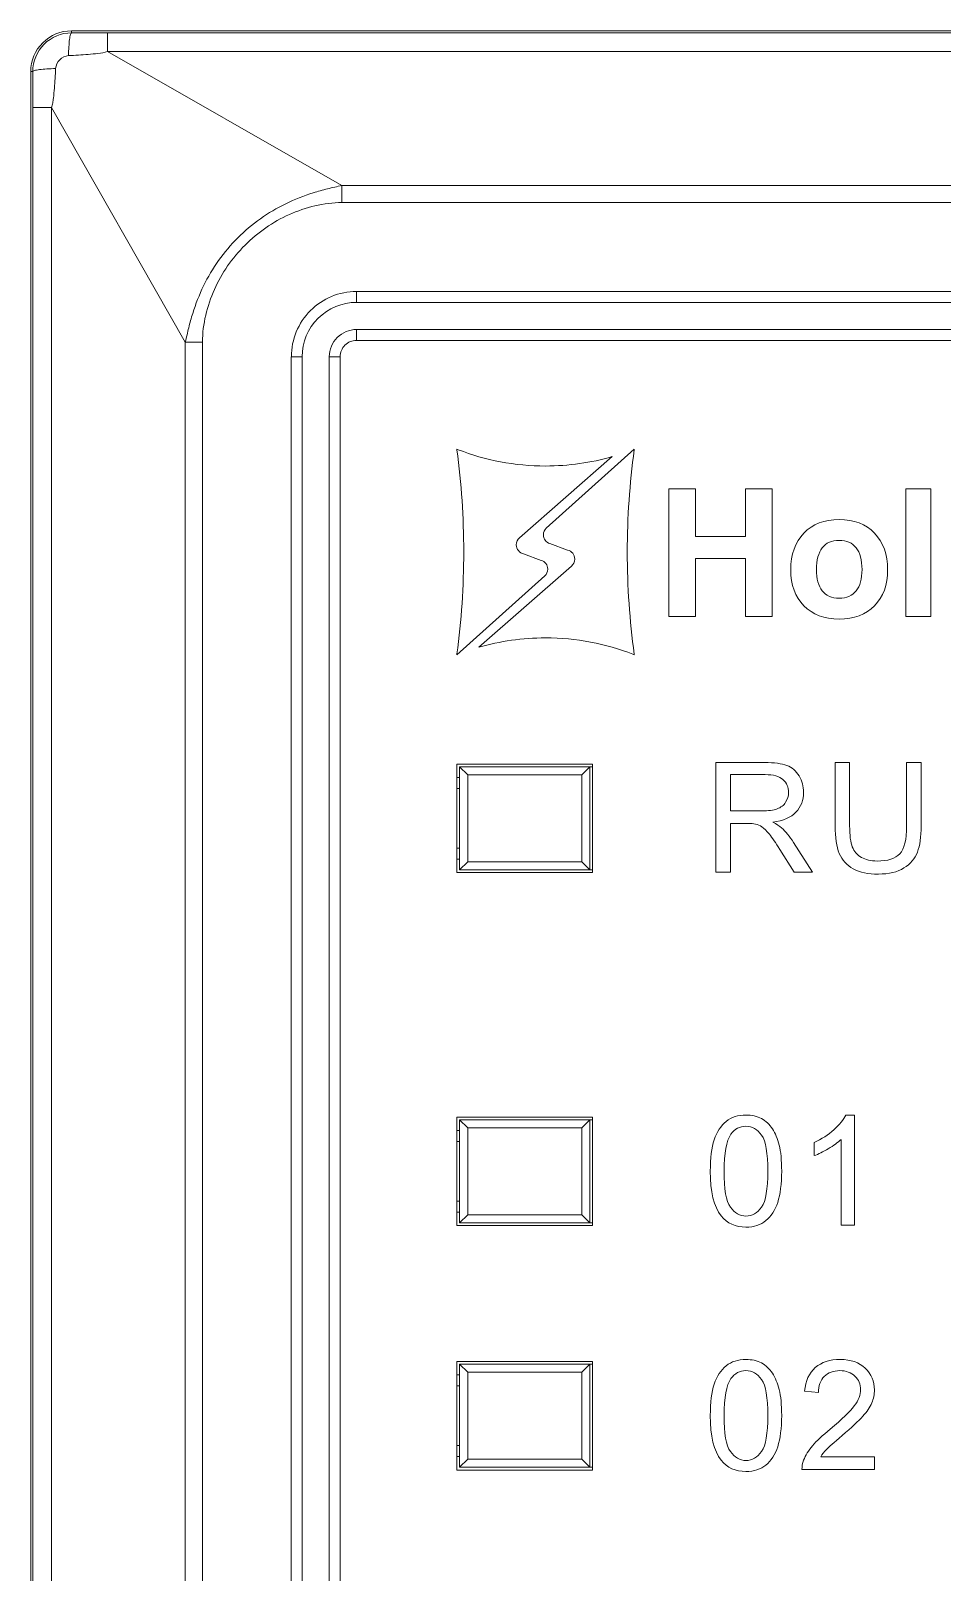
# Model space of a CAD drawing. Header units: millimetres. Extents: x 33157 to 59611, y -29750 to 1750.
# Drawn here: x 53865.92 to 53882.71, y -1910.46 to -1882.08 of the extents above; entities that cross this region are included whole.
import ezdxf

# ---------------------------------------------------------------- set-up
doc = ezdxf.new("R2010")
doc.units = ezdxf.units.MM
doc.layers.add('layer 1', color=7, linetype='Continuous', lineweight=18)

msp = doc.modelspace()

# ---------------------------------------------------------------- linework, layer by layer
at = {"layer": 'layer 1', "lineweight": 9}
for p, q in [((53866.666, -1882.082), (53866.666, -1882.119)), ((53867.331, -1882.12), (53867.331, -1882.462)), ((53865.916, -1882.832), (53865.916, -1981.332)), ((53865.954, -1883.496), (53865.954, -1883.496)), ((53865.954, -1883.496), (53865.954, -1980.668)), ((53866.296, -1883.496), (53866.296, -1883.496)), ((53866.296, -1883.496), (53866.296, -1980.668)), ((53871.647, -1884.928), (53871.647, -1885.244)), ((53871.916, -1886.882), (53871.916, -1887.082)), ((53871.916, -1887.582), (53871.916, -1887.782)), ((53868.763, -1887.813), (53868.763, -1976.351)), ((53869.079, -1887.813), (53869.079, -1976.351)), ((53870.716, -1888.082), (53870.716, -1888.082)), ((53870.716, -1888.082), (53870.716, -1976.082)), ((53870.916, -1888.082), (53870.916, -1888.082)), ((53870.916, -1888.082), (53870.916, -1976.082)), ((53871.416, -1888.082), (53871.416, -1976.082)), ((53871.616, -1888.082), (53871.616, -1976.082)), ((53873.766, -1895.582), (53873.766, -1897.582)), ((53873.816, -1895.632), (53873.816, -1897.532)), ((53873.966, -1895.782), (53873.966, -1897.382)), ((53876.066, -1895.782), (53876.066, -1897.382)), ((53876.216, -1895.632), (53876.216, -1897.532)), ((53876.266, -1895.582), (53876.266, -1897.582)), ((53873.766, -1902.082), (53873.766, -1904.082)), ((53873.816, -1902.132), (53873.816, -1904.032)), ((53873.966, -1902.282), (53873.966, -1903.882)), ((53876.066, -1902.282), (53876.066, -1903.882)), ((53876.216, -1902.132), (53876.216, -1904.032)), ((53876.266, -1902.082), (53876.266, -1904.082)), ((53873.766, -1906.582), (53873.766, -1908.582)), ((53876.266, -1906.582), (53876.266, -1908.582)), ((53873.816, -1906.632), (53873.816, -1908.532)), ((53873.966, -1906.782), (53873.966, -1908.382)), ((53876.066, -1906.782), (53876.066, -1908.382)), ((53876.216, -1906.632), (53876.216, -1908.532))]:
    msp.add_line(p, q, dxfattribs=at)
for points, knots in [([(53866.666, -1882.082), (53866.468, -1882.082), (53866.277, -1882.161), (53866.136, -1882.302), (53865.996, -1882.442), (53865.916, -1882.633), (53865.916, -1882.832)], [0, 0, 0, 0, 171142.81142, 171142.81142, 171142.81142, 342285.62284, 342285.62284, 342285.62284, 342285.62284]), ([(53866.666, -1882.119), (53866.477, -1882.119), (53866.296, -1882.194), (53866.162, -1882.328), (53866.028, -1882.461), (53865.953, -1882.643), (53865.953, -1882.832)], [0, 0, 0, 0, 171142.964622, 171142.964622, 171142.964622, 342285.929245, 342285.929245, 342285.929245, 342285.929245]), ([(53866.666, -1882.119), (53866.662, -1882.12), (53866.659, -1882.124), (53866.657, -1882.128), (53866.652, -1882.136), (53866.65, -1882.144), (53866.647, -1882.152), (53866.644, -1882.164), (53866.641, -1882.177), (53866.638, -1882.19), (53866.635, -1882.207), (53866.632, -1882.224), (53866.63, -1882.241), (53866.624, -1882.286), (53866.621, -1882.331), (53866.618, -1882.376), (53866.614, -1882.43), (53866.612, -1882.485), (53866.611, -1882.539)], [0, 0, 0, 0, 145296.669012, 145296.669012, 145296.669012, 290593.338023, 290593.338023, 290593.338023, 435890.007035, 435890.007035, 435890.007035, 581186.676047, 581186.676047, 581186.676047, 726483.345058, 726483.345058, 726483.345058, 871780.01407, 871780.01407, 871780.01407, 871780.01407]), ([(53866.611, -1882.539), (53866.671, -1882.536), (53866.731, -1882.533), (53866.792, -1882.529), (53866.852, -1882.525), (53866.912, -1882.521), (53866.973, -1882.517), (53867.033, -1882.512), (53867.093, -1882.506), (53867.153, -1882.499), (53867.214, -1882.492), (53867.274, -1882.483), (53867.331, -1882.462)], [0, 0, 0, 0, 151759.683845, 151759.683845, 151759.683845, 303519.367691, 303519.367691, 303519.367691, 455279.051536, 455279.051536, 455279.051536, 607038.735381, 607038.735381, 607038.735381, 607038.735381]), ([(53866.374, -1882.777), (53866.377, -1882.717), (53866.405, -1882.658), (53866.448, -1882.614), (53866.492, -1882.571), (53866.551, -1882.543), (53866.611, -1882.539)], [0, 0, 0, 0, 171144.805993, 171144.805993, 171144.805993, 342289.611985, 342289.611985, 342289.611985, 342289.611985]), ([(53865.953, -1882.832), (53865.954, -1882.828), (53865.958, -1882.825), (53865.962, -1882.822), (53865.971, -1882.818), (53865.978, -1882.815), (53865.986, -1882.813), (53865.999, -1882.809), (53866.012, -1882.806), (53866.024, -1882.804), (53866.041, -1882.801), (53866.058, -1882.798), (53866.075, -1882.796), (53866.12, -1882.79), (53866.165, -1882.786), (53866.21, -1882.783), (53866.265, -1882.78), (53866.319, -1882.778), (53866.374, -1882.777)], [0, 0, 0, 0, 145295.914017, 145295.914017, 145295.914017, 290591.828033, 290591.828033, 290591.828033, 435887.74205, 435887.74205, 435887.74205, 581183.656067, 581183.656067, 581183.656067, 726479.570084, 726479.570084, 726479.570084, 871775.4841, 871775.4841, 871775.4841, 871775.4841]), ([(53866.296, -1883.496), (53866.307, -1883.468), (53866.314, -1883.439), (53866.32, -1883.409), (53866.325, -1883.379), (53866.329, -1883.349), (53866.333, -1883.319), (53866.341, -1883.259), (53866.346, -1883.199), (53866.351, -1883.138), (53866.356, -1883.078), (53866.36, -1883.018), (53866.364, -1882.957), (53866.367, -1882.897), (53866.371, -1882.837), (53866.374, -1882.777)], [0, 0, 0, 0, 147691.473225, 147691.473225, 147691.473225, 295382.946449, 295382.946449, 295382.946449, 443074.419674, 443074.419674, 443074.419674, 590765.892898, 590765.892898, 590765.892898, 738457.366123, 738457.366123, 738457.366123, 738457.366123]), ([(53871.647, -1884.928), (53871.559, -1884.95), (53871.47, -1884.969), (53871.382, -1884.991), (53871.294, -1885.013), (53871.206, -1885.037), (53871.12, -1885.064), (53870.946, -1885.119), (53870.777, -1885.185), (53870.613, -1885.265), (53870.45, -1885.344), (53870.293, -1885.437), (53870.145, -1885.543), (53869.997, -1885.648), (53869.857, -1885.766), (53869.729, -1885.894), (53869.6, -1886.023), (53869.482, -1886.162), (53869.377, -1886.31), (53869.272, -1886.459), (53869.179, -1886.615), (53869.099, -1886.779), (53869.02, -1886.942), (53868.953, -1887.112), (53868.899, -1887.285), (53868.872, -1887.372), (53868.847, -1887.46), (53868.826, -1887.548), (53868.804, -1887.636), (53868.784, -1887.725), (53868.763, -1887.813)], [0, 0, 0, 0, 140138.910669, 140138.910669, 140138.910669, 280277.821337, 280277.821337, 280277.821337, 420416.732006, 420416.732006, 420416.732006, 560555.642675, 560555.642675, 560555.642675, 700694.553343, 700694.553343, 700694.553343, 840833.464012, 840833.464012, 840833.464012, 980972.374681, 980972.374681, 980972.374681, 1121111.285349, 1121111.285349, 1121111.285349, 1261250.196018, 1261250.196018, 1261250.196018, 1401389.106687, 1401389.106687, 1401389.106687, 1401389.106687]), ([(53871.647, -1885.244), (53871.481, -1885.244), (53871.315, -1885.267), (53871.152, -1885.304), (53870.99, -1885.342), (53870.832, -1885.396), (53870.68, -1885.464), (53870.377, -1885.6), (53870.099, -1885.793), (53869.863, -1886.028), (53869.627, -1886.264), (53869.434, -1886.543), (53869.299, -1886.846), (53869.231, -1886.998), (53869.177, -1887.156), (53869.139, -1887.318), (53869.101, -1887.48), (53869.079, -1887.647), (53869.079, -1887.813)], [0, 0, 0, 0, 145309.507181, 145309.507181, 145309.507181, 290619.014362, 290619.014362, 290619.014362, 435928.521543, 435928.521543, 435928.521543, 581238.028724, 581238.028724, 581238.028724, 726547.535905, 726547.535905, 726547.535905, 871857.043086, 871857.043086, 871857.043086, 871857.043086]), ([(53871.916, -1886.882), (53871.598, -1886.882), (53871.293, -1887.008), (53871.068, -1887.234), (53870.843, -1887.459), (53870.717, -1887.764), (53870.717, -1888.082)], [0, 0, 0, 0, 171165.911206, 171165.911206, 171165.911206, 342331.822412, 342331.822412, 342331.822412, 342331.822412]), ([(53871.916, -1887.082), (53871.651, -1887.082), (53871.397, -1887.187), (53871.209, -1887.375), (53871.022, -1887.562), (53870.916, -1887.817), (53870.916, -1888.082)], [0, 0, 0, 0, 171166.744028, 171166.744028, 171166.744028, 342333.488056, 342333.488056, 342333.488056, 342333.488056]), ([(53871.916, -1887.582), (53871.784, -1887.582), (53871.657, -1887.635), (53871.563, -1887.729), (53871.469, -1887.822), (53871.416, -1887.949), (53871.416, -1888.082)], [0, 0, 0, 0, 171168.826559, 171168.826559, 171168.826559, 342337.653118, 342337.653118, 342337.653118, 342337.653118]), ([(53871.916, -1887.782), (53871.837, -1887.782), (53871.761, -1887.814), (53871.704, -1887.87), (53871.648, -1887.926), (53871.616, -1888.002), (53871.616, -1888.082)], [0, 0, 0, 0, 171169.659533, 171169.659533, 171169.659533, 342339.319066, 342339.319066, 342339.319066, 342339.319066])]:
    msp.add_open_spline(points, degree=3, knots=knots, dxfattribs=at)
for points in [[(53899.866, -1882.082), (53899.866, -1882.082), (53866.666, -1882.082), (53866.666, -1882.082)], [(53866.666, -1882.119), (53866.888, -1882.119), (53867.109, -1882.12), (53867.331, -1882.12)], [(53867.331, -1882.12), (53867.331, -1882.12), (53899.202, -1882.12), (53899.202, -1882.12)], [(53867.331, -1882.462), (53867.331, -1882.462), (53899.202, -1882.462), (53899.202, -1882.462)], [(53867.331, -1882.462), (53867.331, -1882.462), (53871.647, -1884.928), (53871.647, -1884.928)], [(53865.953, -1882.832), (53865.953, -1882.832), (53865.916, -1882.832), (53865.916, -1882.832)], [(53865.954, -1883.496), (53865.954, -1883.275), (53865.954, -1883.053), (53865.953, -1882.832)], [(53865.954, -1883.496), (53865.954, -1883.496), (53866.296, -1883.496), (53866.296, -1883.496)], [(53866.296, -1883.496), (53866.296, -1883.496), (53868.763, -1887.813), (53868.763, -1887.813)], [(53894.886, -1884.928), (53894.886, -1884.928), (53871.647, -1884.928), (53871.647, -1884.928)], [(53894.886, -1885.244), (53894.886, -1885.244), (53871.647, -1885.244), (53871.647, -1885.244)], [(53871.916, -1886.882), (53871.916, -1886.882), (53894.616, -1886.882), (53894.616, -1886.882)], [(53871.916, -1887.082), (53871.916, -1887.082), (53894.616, -1887.082), (53894.616, -1887.082)], [(53894.616, -1887.582), (53894.616, -1887.582), (53871.916, -1887.582), (53871.916, -1887.582)], [(53869.079, -1887.813), (53869.079, -1887.813), (53868.763, -1887.813), (53868.763, -1887.813)], [(53894.616, -1887.782), (53894.616, -1887.782), (53871.916, -1887.782), (53871.916, -1887.782)], [(53870.716, -1888.082), (53870.716, -1888.082), (53870.916, -1888.082), (53870.916, -1888.082)], [(53871.616, -1888.082), (53871.616, -1888.082), (53871.416, -1888.082), (53871.416, -1888.082)], [(53876.266, -1895.582), (53876.266, -1895.582), (53873.766, -1895.582), (53873.766, -1895.582)], [(53873.816, -1895.632), (53873.816, -1895.632), (53876.266, -1895.632), (53876.266, -1895.632)], [(53873.816, -1895.632), (53873.816, -1895.632), (53873.966, -1895.782), (53873.966, -1895.782)], [(53876.066, -1895.782), (53876.066, -1895.782), (53873.966, -1895.782), (53873.966, -1895.782)], [(53876.216, -1895.632), (53876.216, -1895.632), (53876.066, -1895.782), (53876.066, -1895.782)], [(53873.816, -1895.832), (53873.816, -1895.832), (53873.766, -1895.832), (53873.766, -1895.832)], [(53873.816, -1896.032), (53873.816, -1896.032), (53873.766, -1896.032), (53873.766, -1896.032)], [(53873.766, -1897.132), (53873.766, -1897.132), (53873.816, -1897.132), (53873.816, -1897.132)], [(53873.766, -1897.332), (53873.766, -1897.332), (53873.816, -1897.332), (53873.816, -1897.332)], [(53873.816, -1897.532), (53873.816, -1897.532), (53873.966, -1897.382), (53873.966, -1897.382)], [(53873.966, -1897.382), (53873.966, -1897.382), (53876.066, -1897.382), (53876.066, -1897.382)], [(53876.216, -1897.532), (53876.216, -1897.532), (53876.066, -1897.382), (53876.066, -1897.382)], [(53873.766, -1897.582), (53873.766, -1897.582), (53876.266, -1897.582), (53876.266, -1897.582)], [(53873.816, -1897.532), (53873.816, -1897.532), (53876.266, -1897.532), (53876.266, -1897.532)], [(53876.266, -1902.082), (53876.266, -1902.082), (53873.766, -1902.082), (53873.766, -1902.082)], [(53873.816, -1902.332), (53873.816, -1902.332), (53873.766, -1902.332), (53873.766, -1902.332)], [(53873.816, -1902.132), (53873.816, -1902.132), (53876.266, -1902.132), (53876.266, -1902.132)], [(53873.816, -1902.132), (53873.816, -1902.132), (53873.966, -1902.282), (53873.966, -1902.282)], [(53876.066, -1902.282), (53876.066, -1902.282), (53873.966, -1902.282), (53873.966, -1902.282)], [(53876.216, -1902.132), (53876.216, -1902.132), (53876.066, -1902.282), (53876.066, -1902.282)], [(53873.816, -1902.532), (53873.816, -1902.532), (53873.766, -1902.532), (53873.766, -1902.532)], [(53873.766, -1903.632), (53873.766, -1903.632), (53873.816, -1903.632), (53873.816, -1903.632)], [(53873.766, -1903.832), (53873.766, -1903.832), (53873.816, -1903.832), (53873.816, -1903.832)], [(53873.816, -1904.032), (53873.816, -1904.032), (53876.266, -1904.032), (53876.266, -1904.032)], [(53873.816, -1904.032), (53873.816, -1904.032), (53873.966, -1903.882), (53873.966, -1903.882)], [(53873.966, -1903.882), (53873.966, -1903.882), (53876.066, -1903.882), (53876.066, -1903.882)], [(53876.216, -1904.032), (53876.216, -1904.032), (53876.066, -1903.882), (53876.066, -1903.882)], [(53873.766, -1904.082), (53873.766, -1904.082), (53876.266, -1904.082), (53876.266, -1904.082)], [(53876.266, -1906.582), (53876.266, -1906.582), (53873.766, -1906.582), (53873.766, -1906.582)], [(53873.816, -1906.832), (53873.816, -1906.832), (53873.766, -1906.832), (53873.766, -1906.832)], [(53873.816, -1906.632), (53873.816, -1906.632), (53876.266, -1906.632), (53876.266, -1906.632)], [(53873.816, -1906.632), (53873.816, -1906.632), (53873.966, -1906.782), (53873.966, -1906.782)], [(53876.066, -1906.782), (53876.066, -1906.782), (53873.966, -1906.782), (53873.966, -1906.782)], [(53876.216, -1906.632), (53876.216, -1906.632), (53876.066, -1906.782), (53876.066, -1906.782)], [(53873.816, -1907.032), (53873.816, -1907.032), (53873.766, -1907.032), (53873.766, -1907.032)], [(53873.766, -1908.132), (53873.766, -1908.132), (53873.816, -1908.132), (53873.816, -1908.132)], [(53873.766, -1908.582), (53873.766, -1908.582), (53876.266, -1908.582), (53876.266, -1908.582)], [(53873.766, -1908.332), (53873.766, -1908.332), (53873.816, -1908.332), (53873.816, -1908.332)], [(53873.816, -1908.532), (53873.816, -1908.532), (53876.266, -1908.532), (53876.266, -1908.532)], [(53873.816, -1908.532), (53873.816, -1908.532), (53873.966, -1908.382), (53873.966, -1908.382)], [(53873.966, -1908.382), (53873.966, -1908.382), (53876.066, -1908.382), (53876.066, -1908.382)], [(53876.216, -1908.532), (53876.216, -1908.532), (53876.066, -1908.382), (53876.066, -1908.382)]]:
    msp.add_open_spline(points, degree=3, dxfattribs=at)
at = {"layer": 'layer 1'}
for points, knots in [([(53875.321, -1891.832), (53875.321, -1891.832), (53875.321, -1891.832), (53875.321, -1891.832), (53875.321, -1891.832), (53874.995, -1891.712), (53874.995, -1891.712), (53874.918, -1891.696), (53874.86, -1891.628), (53874.86, -1891.546), (53874.86, -1891.495), (53874.883, -1891.45), (53874.919, -1891.418), (53874.919, -1891.418), (53874.919, -1891.417), (53874.919, -1891.417), (53874.919, -1891.417), (53876.628, -1889.923), (53876.628, -1889.923), (53876.237, -1890.035), (53875.825, -1890.095), (53875.399, -1890.095), (53874.832, -1890.095), (53874.29, -1889.988), (53873.791, -1889.795), (53873.783, -1889.792), (53873.775, -1889.79), (53873.766, -1889.787), (53873.766, -1889.787), (53873.766, -1889.798), (53873.766, -1889.798), (53873.849, -1890.412), (53873.893, -1891.039), (53873.893, -1891.677), (53873.893, -1892.314), (53873.849, -1892.941), (53873.766, -1893.556), (53873.766, -1893.556), (53873.766, -1893.57), (53873.766, -1893.57), (53873.766, -1893.57), (53875.387, -1892.117), (53875.387, -1892.117), (53875.387, -1892.117), (53875.387, -1892.116), (53875.387, -1892.116), (53875.42, -1892.085), (53875.44, -1892.042), (53875.44, -1891.993), (53875.44, -1891.917), (53875.39, -1891.854), (53875.321, -1891.832)], [0, 0, 0, 0, 136904.65459, 136904.65459, 136904.65459, 273809.309179, 273809.309179, 273809.309179, 410713.963769, 410713.963769, 410713.963769, 547618.618358, 547618.618358, 547618.618358, 684523.272948, 684523.272948, 684523.272948, 821427.927537, 821427.927537, 821427.927537, 958332.582127, 958332.582127, 958332.582127, 1095237.236716, 1095237.236716, 1095237.236716, 1232141.891306, 1232141.891306, 1232141.891306, 1369046.545895, 1369046.545895, 1369046.545895, 1505951.200485, 1505951.200485, 1505951.200485, 1642855.855074, 1642855.855074, 1642855.855074, 1779760.509664, 1779760.509664, 1779760.509664, 1916665.164253, 1916665.164253, 1916665.164253, 2053569.818843, 2053569.818843, 2053569.818843, 2190474.473432, 2190474.473432, 2190474.473432, 2327379.128022, 2327379.128022, 2327379.128022, 2327379.128022]), ([(53875.477, -1891.524), (53875.477, -1891.524), (53875.477, -1891.524), (53875.477, -1891.524), (53875.477, -1891.524), (53875.804, -1891.643), (53875.804, -1891.643), (53875.881, -1891.66), (53875.938, -1891.728), (53875.938, -1891.81), (53875.938, -1891.861), (53875.915, -1891.906), (53875.88, -1891.937), (53875.88, -1891.937), (53875.88, -1891.939), (53875.88, -1891.939), (53875.88, -1891.939), (53874.171, -1893.433), (53874.171, -1893.433), (53874.561, -1893.321), (53874.973, -1893.26), (53875.4, -1893.26), (53875.967, -1893.26), (53876.509, -1893.367), (53877.008, -1893.56), (53877.016, -1893.563), (53877.024, -1893.566), (53877.033, -1893.569), (53877.033, -1893.569), (53877.033, -1893.558), (53877.033, -1893.558), (53876.95, -1892.943), (53876.906, -1892.316), (53876.906, -1891.679), (53876.906, -1891.041), (53876.95, -1890.414), (53877.033, -1889.799), (53877.033, -1889.799), (53877.033, -1889.786), (53877.033, -1889.786), (53877.033, -1889.786), (53875.411, -1891.238), (53875.411, -1891.238), (53875.411, -1891.238), (53875.412, -1891.239), (53875.412, -1891.239), (53875.379, -1891.271), (53875.359, -1891.314), (53875.359, -1891.362), (53875.359, -1891.438), (53875.409, -1891.502), (53875.477, -1891.524)], [0, 0, 0, 0, 136909.830891, 136909.830891, 136909.830891, 273819.661783, 273819.661783, 273819.661783, 410729.492674, 410729.492674, 410729.492674, 547639.323566, 547639.323566, 547639.323566, 684549.154457, 684549.154457, 684549.154457, 821458.985349, 821458.985349, 821458.985349, 958368.81624, 958368.81624, 958368.81624, 1095278.647132, 1095278.647132, 1095278.647132, 1232188.478023, 1232188.478023, 1232188.478023, 1369098.308915, 1369098.308915, 1369098.308915, 1506008.139806, 1506008.139806, 1506008.139806, 1642917.970697, 1642917.970697, 1642917.970697, 1779827.801589, 1779827.801589, 1779827.801589, 1916737.63248, 1916737.63248, 1916737.63248, 2053647.463372, 2053647.463372, 2053647.463372, 2190557.294263, 2190557.294263, 2190557.294263, 2327467.125155, 2327467.125155, 2327467.125155, 2327467.125155]), ([(53877.669, -1890.513), (53877.669, -1890.513), (53877.914, -1890.513), (53877.914, -1890.513), (53877.914, -1890.513), (53878.161, -1890.513), (53878.161, -1890.513), (53878.161, -1890.513), (53878.161, -1891.395), (53878.161, -1891.395), (53878.161, -1891.395), (53879.082, -1891.395), (53879.082, -1891.395), (53879.082, -1891.395), (53879.082, -1890.513), (53879.082, -1890.513), (53879.082, -1890.513), (53879.328, -1890.513), (53879.328, -1890.513), (53879.328, -1890.513), (53879.575, -1890.513), (53879.575, -1890.513), (53879.575, -1890.513), (53879.575, -1892.868), (53879.575, -1892.868), (53879.575, -1892.868), (53879.329, -1892.868), (53879.329, -1892.868), (53879.329, -1892.868), (53879.082, -1892.868), (53879.082, -1892.868), (53879.082, -1892.868), (53879.082, -1891.8), (53879.082, -1891.8), (53879.082, -1891.8), (53878.161, -1891.8), (53878.161, -1891.8), (53878.161, -1891.8), (53878.161, -1892.868), (53878.161, -1892.868), (53878.161, -1892.868), (53877.916, -1892.868), (53877.916, -1892.868), (53877.916, -1892.868), (53877.669, -1892.868), (53877.669, -1892.868), (53877.669, -1892.868), (53877.669, -1890.513), (53877.669, -1890.513)], [0, 0, 0, 0, 137257.131663, 137257.131663, 137257.131663, 274514.263327, 274514.263327, 274514.263327, 411771.39499, 411771.39499, 411771.39499, 549028.526653, 549028.526653, 549028.526653, 686285.658317, 686285.658317, 686285.658317, 823542.78998, 823542.78998, 823542.78998, 960799.921643, 960799.921643, 960799.921643, 1098057.053306, 1098057.053306, 1098057.053306, 1235314.18497, 1235314.18497, 1235314.18497, 1372571.316633, 1372571.316633, 1372571.316633, 1509828.448296, 1509828.448296, 1509828.448296, 1647085.57996, 1647085.57996, 1647085.57996, 1784342.711623, 1784342.711623, 1784342.711623, 1921599.843286, 1921599.843286, 1921599.843286, 2058856.97495, 2058856.97495, 2058856.97495, 2196114.106613, 2196114.106613, 2196114.106613, 2196114.106613]), ([(53882.036, -1890.513), (53882.036, -1890.513), (53882.265, -1890.513), (53882.265, -1890.513), (53882.265, -1890.513), (53882.496, -1890.513), (53882.496, -1890.513), (53882.496, -1890.513), (53882.496, -1892.868), (53882.496, -1892.868), (53882.496, -1892.868), (53882.267, -1892.868), (53882.267, -1892.868), (53882.267, -1892.868), (53882.036, -1892.868), (53882.036, -1892.868), (53882.036, -1892.868), (53882.036, -1890.513), (53882.036, -1890.513)], [0, 0, 0, 0, 145349.393765, 145349.393765, 145349.393765, 290698.787531, 290698.787531, 290698.787531, 436048.181296, 436048.181296, 436048.181296, 581397.575061, 581397.575061, 581397.575061, 726746.968827, 726746.968827, 726746.968827, 872096.362592, 872096.362592, 872096.362592, 872096.362592]), ([(53880.16, -1892.668), (53879.999, -1892.505), (53879.918, -1892.284), (53879.918, -1892.007), (53879.918, -1891.723), (53879.999, -1891.498), (53880.16, -1891.331), (53880.32, -1891.164), (53880.537, -1891.08), (53880.809, -1891.08), (53881.084, -1891.08), (53881.301, -1891.164), (53881.462, -1891.331), (53881.622, -1891.498), (53881.702, -1891.723), (53881.702, -1892.007), (53881.702, -1892.284), (53881.622, -1892.505), (53881.462, -1892.668), (53881.301, -1892.832), (53881.084, -1892.913), (53880.809, -1892.913), (53880.537, -1892.913), (53880.32, -1892.832), (53880.16, -1892.668)], [0, 0, 0, 0, 142112.822083, 142112.822083, 142112.822083, 284225.644166, 284225.644166, 284225.644166, 426338.466248, 426338.466248, 426338.466248, 568451.288331, 568451.288331, 568451.288331, 710564.110414, 710564.110414, 710564.110414, 852676.932497, 852676.932497, 852676.932497, 994789.75458, 994789.75458, 994789.75458, 1136902.576663, 1136902.576663, 1136902.576663, 1136902.576663]), ([(53881.123, -1892.394), (53881.194, -1892.304), (53881.23, -1892.174), (53881.23, -1892.002), (53881.23, -1891.826), (53881.194, -1891.693), (53881.123, -1891.601), (53881.051, -1891.51), (53880.946, -1891.465), (53880.809, -1891.465), (53880.672, -1891.465), (53880.568, -1891.51), (53880.497, -1891.601), (53880.426, -1891.693), (53880.39, -1891.826), (53880.39, -1892.002), (53880.39, -1892.174), (53880.426, -1892.304), (53880.497, -1892.394), (53880.568, -1892.484), (53880.672, -1892.528), (53880.809, -1892.528), (53880.946, -1892.528), (53881.051, -1892.484), (53881.123, -1892.394)], [0, 0, 0, 0, 142114.022359, 142114.022359, 142114.022359, 284228.044718, 284228.044718, 284228.044718, 426342.067077, 426342.067077, 426342.067077, 568456.089437, 568456.089437, 568456.089437, 710570.111796, 710570.111796, 710570.111796, 852684.134155, 852684.134155, 852684.134155, 994798.156514, 994798.156514, 994798.156514, 1136912.178873, 1136912.178873, 1136912.178873, 1136912.178873]), ([(53878.539, -1897.575), (53878.539, -1897.575), (53878.539, -1895.554), (53878.539, -1895.554), (53878.539, -1895.554), (53879.435, -1895.554), (53879.435, -1895.554), (53879.615, -1895.554), (53879.752, -1895.573), (53879.845, -1895.609), (53879.939, -1895.645), (53880.014, -1895.709), (53880.07, -1895.801), (53880.126, -1895.892), (53880.154, -1895.994), (53880.154, -1896.105), (53880.154, -1896.249), (53880.107, -1896.369), (53880.014, -1896.468), (53879.922, -1896.566), (53879.779, -1896.628), (53879.585, -1896.655), (53879.656, -1896.689), (53879.709, -1896.723), (53879.746, -1896.756), (53879.824, -1896.827), (53879.898, -1896.917), (53879.967, -1897.025), (53879.967, -1897.025), (53880.317, -1897.575), (53880.317, -1897.575), (53880.317, -1897.575), (53879.983, -1897.575), (53879.983, -1897.575), (53879.983, -1897.575), (53879.716, -1897.154), (53879.716, -1897.154), (53879.638, -1897.033), (53879.574, -1896.94), (53879.523, -1896.876), (53879.472, -1896.811), (53879.427, -1896.766), (53879.387, -1896.741), (53879.348, -1896.715), (53879.307, -1896.697), (53879.265, -1896.687), (53879.235, -1896.681), (53879.186, -1896.677), (53879.117, -1896.677), (53879.117, -1896.677), (53878.807, -1896.677), (53878.807, -1896.677), (53878.807, -1896.677), (53878.807, -1897.575), (53878.807, -1897.575), (53878.807, -1897.575), (53878.539, -1897.575), (53878.539, -1897.575)], [0, 0, 0, 0, 136448.760486, 136448.760486, 136448.760486, 272897.520973, 272897.520973, 272897.520973, 409346.281459, 409346.281459, 409346.281459, 545795.041945, 545795.041945, 545795.041945, 682243.802432, 682243.802432, 682243.802432, 818692.562918, 818692.562918, 818692.562918, 955141.323404, 955141.323404, 955141.323404, 1091590.083891, 1091590.083891, 1091590.083891, 1228038.844377, 1228038.844377, 1228038.844377, 1364487.604863, 1364487.604863, 1364487.604863, 1500936.36535, 1500936.36535, 1500936.36535, 1637385.125836, 1637385.125836, 1637385.125836, 1773833.886322, 1773833.886322, 1773833.886322, 1910282.646809, 1910282.646809, 1910282.646809, 2046731.407295, 2046731.407295, 2046731.407295, 2183180.167781, 2183180.167781, 2183180.167781, 2319628.928268, 2319628.928268, 2319628.928268, 2456077.688754, 2456077.688754, 2456077.688754, 2592526.44924, 2592526.44924, 2592526.44924, 2592526.44924]), ([(53882.052, -1895.554), (53882.052, -1895.554), (53882.32, -1895.554), (53882.32, -1895.554), (53882.32, -1895.554), (53882.32, -1896.721), (53882.32, -1896.721), (53882.32, -1896.924), (53882.297, -1897.086), (53882.252, -1897.205), (53882.205, -1897.324), (53882.123, -1897.422), (53882.003, -1897.496), (53881.883, -1897.571), (53881.727, -1897.609), (53881.532, -1897.609), (53881.343, -1897.609), (53881.188, -1897.576), (53881.069, -1897.511), (53880.948, -1897.446), (53880.863, -1897.352), (53880.811, -1897.228), (53880.76, -1897.104), (53880.734, -1896.935), (53880.734, -1896.721), (53880.734, -1896.721), (53880.734, -1895.554), (53880.734, -1895.554), (53880.734, -1895.554), (53881.002, -1895.554), (53881.002, -1895.554), (53881.002, -1895.554), (53881.002, -1896.721), (53881.002, -1896.721), (53881.002, -1896.896), (53881.019, -1897.026), (53881.051, -1897.109), (53881.084, -1897.192), (53881.139, -1897.257), (53881.219, -1897.301), (53881.298, -1897.346), (53881.394, -1897.369), (53881.509, -1897.369), (53881.704, -1897.369), (53881.844, -1897.324), (53881.927, -1897.235), (53882.011, -1897.146), (53882.052, -1896.975), (53882.052, -1896.721), (53882.052, -1896.721), (53882.052, -1895.554), (53882.052, -1895.554)], [0, 0, 0, 0, 136928.840836, 136928.840836, 136928.840836, 273857.681673, 273857.681673, 273857.681673, 410786.522509, 410786.522509, 410786.522509, 547715.363346, 547715.363346, 547715.363346, 684644.204182, 684644.204182, 684644.204182, 821573.045018, 821573.045018, 821573.045018, 958501.885855, 958501.885855, 958501.885855, 1095430.726691, 1095430.726691, 1095430.726691, 1232359.567527, 1232359.567527, 1232359.567527, 1369288.408364, 1369288.408364, 1369288.408364, 1506217.2492, 1506217.2492, 1506217.2492, 1643146.090037, 1643146.090037, 1643146.090037, 1780074.930873, 1780074.930873, 1780074.930873, 1917003.771709, 1917003.771709, 1917003.771709, 2053932.612546, 2053932.612546, 2053932.612546, 2190861.453382, 2190861.453382, 2190861.453382, 2327790.294218, 2327790.294218, 2327790.294218, 2327790.294218]), ([(53878.807, -1896.446), (53878.807, -1896.446), (53879.381, -1896.446), (53879.381, -1896.446), (53879.503, -1896.446), (53879.598, -1896.433), (53879.667, -1896.408), (53879.736, -1896.383), (53879.788, -1896.343), (53879.823, -1896.287), (53879.859, -1896.231), (53879.877, -1896.171), (53879.877, -1896.106), (53879.877, -1896.01), (53879.843, -1895.931), (53879.773, -1895.869), (53879.704, -1895.808), (53879.595, -1895.777), (53879.446, -1895.777), (53879.446, -1895.777), (53878.807, -1895.777), (53878.807, -1895.777), (53878.807, -1895.777), (53878.807, -1896.446), (53878.807, -1896.446)], [0, 0, 0, 0, 142117.014632, 142117.014632, 142117.014632, 284234.029263, 284234.029263, 284234.029263, 426351.043895, 426351.043895, 426351.043895, 568468.058527, 568468.058527, 568468.058527, 710585.073158, 710585.073158, 710585.073158, 852702.08779, 852702.08779, 852702.08779, 994819.102422, 994819.102422, 994819.102422, 1136936.117054, 1136936.117054, 1136936.117054, 1136936.117054]), ([(53878.435, -1903.078), (53878.435, -1902.839), (53878.459, -1902.646), (53878.508, -1902.501), (53878.558, -1902.354), (53878.63, -1902.242), (53878.727, -1902.163), (53878.824, -1902.085), (53878.946, -1902.046), (53879.092, -1902.046), (53879.201, -1902.046), (53879.296, -1902.067), (53879.378, -1902.111), (53879.46, -1902.155), (53879.527, -1902.218), (53879.58, -1902.3), (53879.633, -1902.382), (53879.674, -1902.482), (53879.704, -1902.6), (53879.735, -1902.718), (53879.75, -1902.878), (53879.75, -1903.078), (53879.75, -1903.315), (53879.725, -1903.507), (53879.677, -1903.653), (53879.629, -1903.799), (53879.556, -1903.911), (53879.459, -1903.99), (53879.362, -1904.069), (53879.24, -1904.109), (53879.092, -1904.109), (53878.898, -1904.109), (53878.745, -1904.04), (53878.634, -1903.901), (53878.501, -1903.732), (53878.435, -1903.457), (53878.435, -1903.078)], [0, 0, 0, 0, 138891.605568, 138891.605568, 138891.605568, 277783.211136, 277783.211136, 277783.211136, 416674.816704, 416674.816704, 416674.816704, 555566.422272, 555566.422272, 555566.422272, 694458.02784, 694458.02784, 694458.02784, 833349.633408, 833349.633408, 833349.633408, 972241.238976, 972241.238976, 972241.238976, 1111132.844544, 1111132.844544, 1111132.844544, 1250024.450112, 1250024.450112, 1250024.450112, 1388916.05568, 1388916.05568, 1388916.05568, 1527807.661249, 1527807.661249, 1527807.661249, 1666699.266817, 1666699.266817, 1666699.266817, 1666699.266817]), ([(53881.093, -1904.075), (53881.093, -1904.075), (53880.844, -1904.075), (53880.844, -1904.075), (53880.844, -1904.075), (53880.844, -1902.494), (53880.844, -1902.494), (53880.784, -1902.551), (53880.706, -1902.608), (53880.609, -1902.665), (53880.512, -1902.722), (53880.425, -1902.765), (53880.347, -1902.793), (53880.347, -1902.793), (53880.347, -1902.553), (53880.347, -1902.553), (53880.486, -1902.488), (53880.608, -1902.409), (53880.712, -1902.316), (53880.815, -1902.223), (53880.889, -1902.133), (53880.933, -1902.046), (53880.933, -1902.046), (53881.093, -1902.046), (53881.093, -1902.046), (53881.093, -1902.046), (53881.093, -1904.075), (53881.093, -1904.075)], [0, 0, 0, 0, 140943.173163, 140943.173163, 140943.173163, 281886.346327, 281886.346327, 281886.346327, 422829.51949, 422829.51949, 422829.51949, 563772.692653, 563772.692653, 563772.692653, 704715.865817, 704715.865817, 704715.865817, 845659.03898, 845659.03898, 845659.03898, 986602.212144, 986602.212144, 986602.212144, 1127545.385307, 1127545.385307, 1127545.385307, 1268488.55847, 1268488.55847, 1268488.55847, 1268488.55847]), ([(53878.689, -1903.079), (53878.689, -1903.411), (53878.727, -1903.632), (53878.805, -1903.741), (53878.883, -1903.851), (53878.979, -1903.906), (53879.092, -1903.906), (53879.206, -1903.906), (53879.302, -1903.851), (53879.38, -1903.741), (53879.457, -1903.631), (53879.496, -1903.41), (53879.496, -1903.079), (53879.496, -1902.746), (53879.457, -1902.525), (53879.38, -1902.416), (53879.303, -1902.306), (53879.206, -1902.252), (53879.09, -1902.252), (53878.976, -1902.252), (53878.884, -1902.3), (53878.816, -1902.397), (53878.731, -1902.519), (53878.689, -1902.747), (53878.689, -1903.079)], [0, 0, 0, 0, 142124.757358, 142124.757358, 142124.757358, 284249.514717, 284249.514717, 284249.514717, 426374.272075, 426374.272075, 426374.272075, 568499.029434, 568499.029434, 568499.029434, 710623.786792, 710623.786792, 710623.786792, 852748.544151, 852748.544151, 852748.544151, 994873.301509, 994873.301509, 994873.301509, 1136998.058868, 1136998.058868, 1136998.058868, 1136998.058868]), ([(53878.435, -1907.578), (53878.435, -1907.339), (53878.459, -1907.146), (53878.508, -1907.001), (53878.558, -1906.854), (53878.63, -1906.742), (53878.727, -1906.663), (53878.824, -1906.585), (53878.946, -1906.546), (53879.092, -1906.546), (53879.201, -1906.546), (53879.296, -1906.567), (53879.378, -1906.611), (53879.46, -1906.655), (53879.527, -1906.718), (53879.58, -1906.8), (53879.633, -1906.882), (53879.674, -1906.982), (53879.704, -1907.1), (53879.735, -1907.218), (53879.75, -1907.378), (53879.75, -1907.578), (53879.75, -1907.815), (53879.725, -1908.007), (53879.677, -1908.153), (53879.629, -1908.299), (53879.556, -1908.411), (53879.459, -1908.49), (53879.362, -1908.569), (53879.24, -1908.609), (53879.092, -1908.609), (53878.898, -1908.609), (53878.745, -1908.54), (53878.634, -1908.401), (53878.501, -1908.232), (53878.435, -1907.957), (53878.435, -1907.578)], [0, 0, 0, 0, 138897.581, 138897.581, 138897.581, 277795.162001, 277795.162001, 277795.162001, 416692.743001, 416692.743001, 416692.743001, 555590.324002, 555590.324002, 555590.324002, 694487.905002, 694487.905002, 694487.905002, 833385.486003, 833385.486003, 833385.486003, 972283.067003, 972283.067003, 972283.067003, 1111180.648004, 1111180.648004, 1111180.648004, 1250078.229004, 1250078.229004, 1250078.229004, 1388975.810005, 1388975.810005, 1388975.810005, 1527873.391005, 1527873.391005, 1527873.391005, 1666770.972006, 1666770.972006, 1666770.972006, 1666770.972006]), ([(53881.462, -1908.338), (53881.462, -1908.338), (53881.462, -1908.575), (53881.462, -1908.575), (53881.462, -1908.575), (53880.124, -1908.575), (53880.124, -1908.575), (53880.123, -1908.515), (53880.132, -1908.458), (53880.154, -1908.402), (53880.188, -1908.312), (53880.243, -1908.222), (53880.319, -1908.134), (53880.394, -1908.046), (53880.503, -1907.944), (53880.643, -1907.829), (53880.862, -1907.649), (53881.011, -1907.506), (53881.088, -1907.401), (53881.166, -1907.296), (53881.205, -1907.196), (53881.205, -1907.102), (53881.205, -1907.003), (53881.17, -1906.921), (53881.1, -1906.853), (53881.029, -1906.786), (53880.937, -1906.752), (53880.823, -1906.752), (53880.704, -1906.752), (53880.608, -1906.788), (53880.536, -1906.859), (53880.464, -1906.93), (53880.427, -1907.029), (53880.426, -1907.155), (53880.426, -1907.155), (53880.172, -1907.13), (53880.172, -1907.13), (53880.19, -1906.94), (53880.256, -1906.795), (53880.37, -1906.695), (53880.484, -1906.596), (53880.637, -1906.546), (53880.829, -1906.546), (53881.023, -1906.546), (53881.177, -1906.599), (53881.29, -1906.707), (53881.403, -1906.815), (53881.459, -1906.948), (53881.459, -1907.107), (53881.459, -1907.188), (53881.443, -1907.268), (53881.41, -1907.346), (53881.377, -1907.424), (53881.322, -1907.507), (53881.245, -1907.593), (53881.168, -1907.679), (53881.04, -1907.798), (53880.862, -1907.949), (53880.713, -1908.074), (53880.617, -1908.159), (53880.575, -1908.203), (53880.533, -1908.248), (53880.498, -1908.293), (53880.47, -1908.338), (53880.47, -1908.338), (53881.462, -1908.338), (53881.462, -1908.338)], [0, 0, 0, 0, 135960.743129, 135960.743129, 135960.743129, 271921.486258, 271921.486258, 271921.486258, 407882.229387, 407882.229387, 407882.229387, 543842.972516, 543842.972516, 543842.972516, 679803.715645, 679803.715645, 679803.715645, 815764.458774, 815764.458774, 815764.458774, 951725.201903, 951725.201903, 951725.201903, 1087685.945032, 1087685.945032, 1087685.945032, 1223646.688161, 1223646.688161, 1223646.688161, 1359607.43129, 1359607.43129, 1359607.43129, 1495568.174419, 1495568.174419, 1495568.174419, 1631528.917548, 1631528.917548, 1631528.917548, 1767489.660677, 1767489.660677, 1767489.660677, 1903450.403806, 1903450.403806, 1903450.403806, 2039411.146934, 2039411.146934, 2039411.146934, 2175371.890063, 2175371.890063, 2175371.890063, 2311332.633192, 2311332.633192, 2311332.633192, 2447293.376321, 2447293.376321, 2447293.376321, 2583254.11945, 2583254.11945, 2583254.11945, 2719214.862579, 2719214.862579, 2719214.862579, 2855175.605708, 2855175.605708, 2855175.605708, 2991136.348837, 2991136.348837, 2991136.348837, 2991136.348837]), ([(53878.689, -1907.579), (53878.689, -1907.911), (53878.727, -1908.132), (53878.805, -1908.241), (53878.883, -1908.351), (53878.979, -1908.406), (53879.092, -1908.406), (53879.206, -1908.406), (53879.302, -1908.351), (53879.38, -1908.241), (53879.457, -1908.131), (53879.496, -1907.91), (53879.496, -1907.579), (53879.496, -1907.246), (53879.457, -1907.025), (53879.38, -1906.916), (53879.303, -1906.806), (53879.206, -1906.752), (53879.09, -1906.752), (53878.976, -1906.752), (53878.884, -1906.8), (53878.816, -1906.897), (53878.731, -1907.019), (53878.689, -1907.247), (53878.689, -1907.579)], [0, 0, 0, 0, 142130.872274, 142130.872274, 142130.872274, 284261.744548, 284261.744548, 284261.744548, 426392.616822, 426392.616822, 426392.616822, 568523.489096, 568523.489096, 568523.489096, 710654.36137, 710654.36137, 710654.36137, 852785.233644, 852785.233644, 852785.233644, 994916.105919, 994916.105919, 994916.105919, 1137046.978193, 1137046.978193, 1137046.978193, 1137046.978193])]:
    msp.add_open_spline(points, degree=3, knots=knots, dxfattribs=at)

doc.saveas('drawing.dxf')
